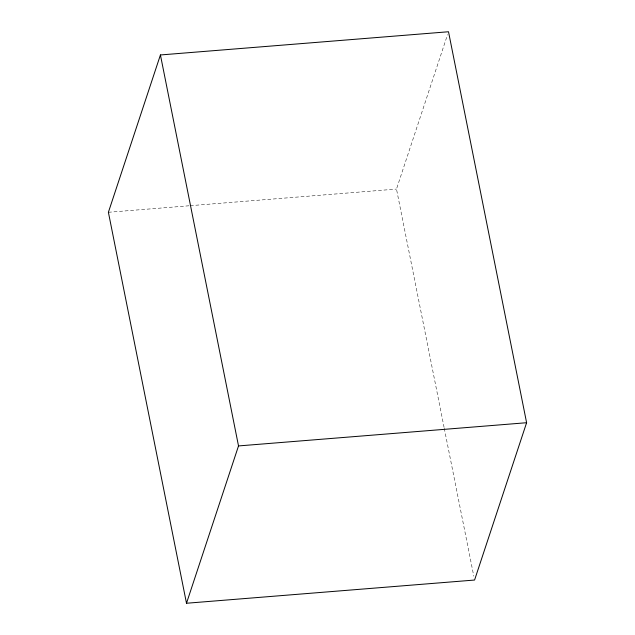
<?xml version="1.0" encoding="UTF-8"?>
<svg xmlns="http://www.w3.org/2000/svg" width="635" height="635" viewBox="0 0 635 635"><rect width="100%" height="100%" fill="white"/><g stroke="black" fill="none" stroke-linecap="round" stroke-linejoin="round"><path stroke-width="0.48" stroke-dasharray="3.17 2.38" d="M444.079 427.347L396.486 189.071L447.58 34.56M108.394 212.28L189.293 205.764M190.286 205.684L396.486 189.071M444.27 428.323L473.797 576.151"/><path stroke-width="0.95" d="M160.425 54.959L108.394 212.28L186.492 603.25L474.575 580.041L526.606 422.719L448.508 31.75L160.425 54.959L238.514 445.929L186.492 603.25M238.514 445.929L526.606 422.719"/></g></svg>
